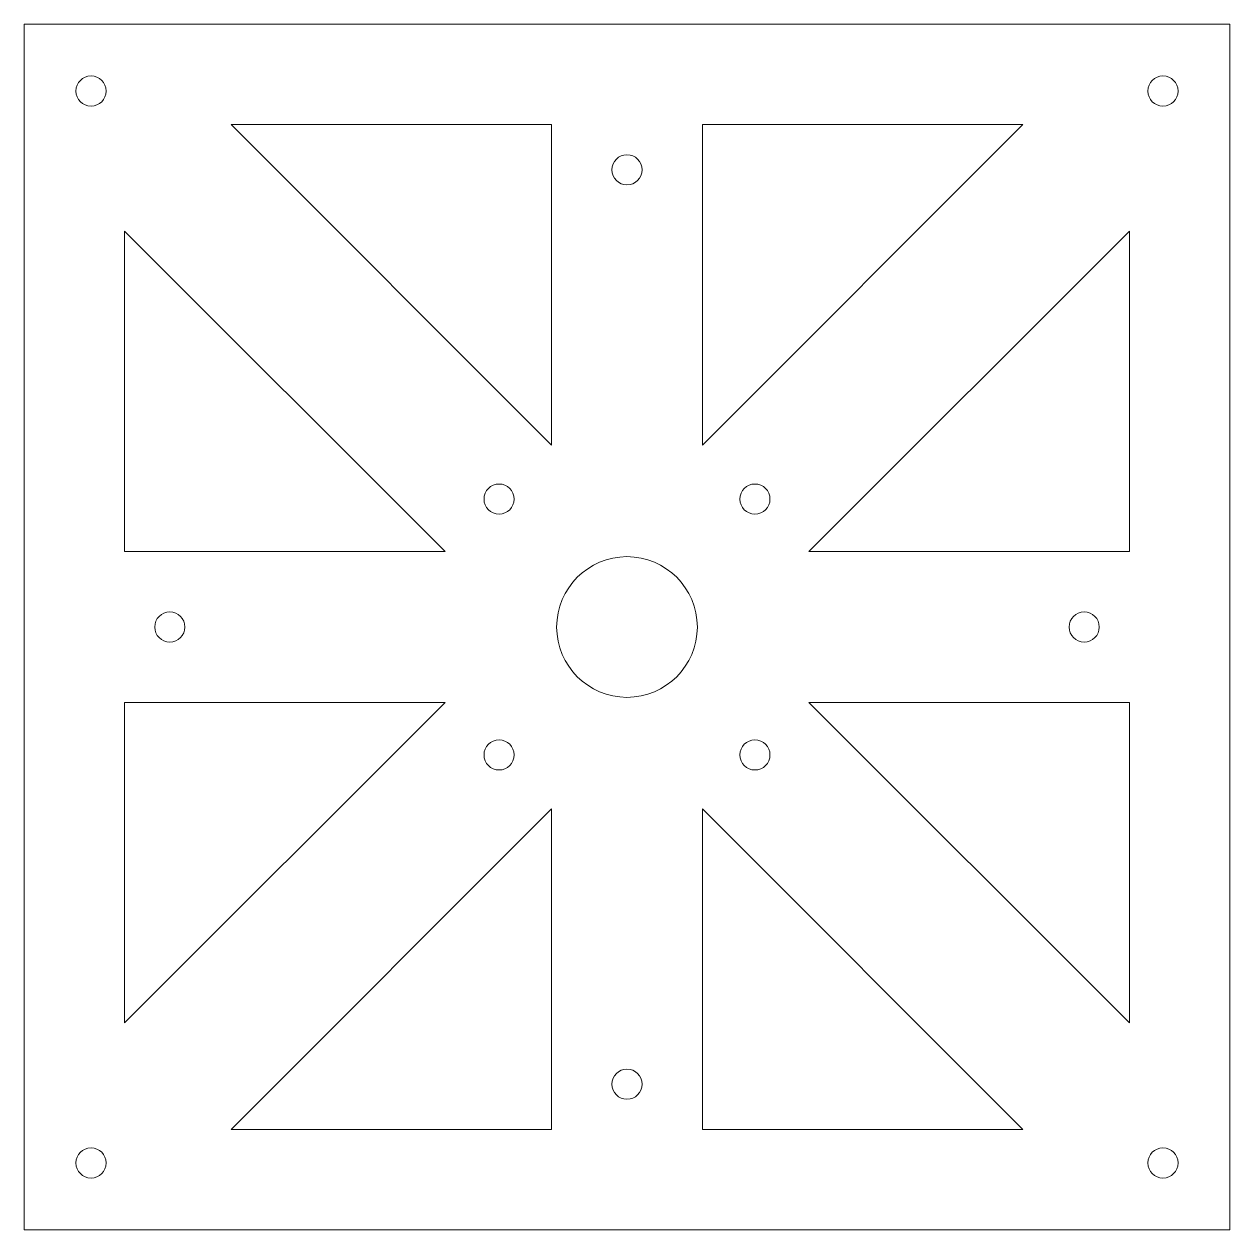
# Model space of a CAD drawing. Header units: millimetres. Extents: x 0 to 120, y 0 to 120.
import ezdxf

# ---------------------------------------------------------------- set-up
doc = ezdxf.new("R2010")
doc.units = ezdxf.units.MM
doc.layers.get('0').update_dxf_attribs({"linetype": 'CONTINUOUS', "lineweight": 0})

msp = doc.modelspace()

# ---------------------------------------------------------------- linework, layer by layer
for p, q in [((120, 120), (0, 120)), ((0, 120), (0, 0)), ((120, 0), (120, 120)), ((20.61, 110), (52.5, 110)), ((52.5, 78.11), (20.61, 110)), ((52.5, 110), (52.5, 78.11)), ((67.5, 110), (99.39, 110)), ((99.39, 110), (67.5, 78.11)), ((67.5, 78.11), (67.5, 110)), ((41.89, 67.5), (10, 99.39)), ((10, 99.39), (10, 67.5)), ((78.11, 67.5), (110, 99.39)), ((110, 99.39), (110, 67.5)), ((10, 67.5), (41.89, 67.5)), ((110, 67.5), (78.11, 67.5)), ((10, 20.61), (41.89, 52.5)), ((41.89, 52.5), (10, 52.5)), ((10, 52.5), (10, 20.61)), ((78.11, 52.5), (110, 52.5)), ((110, 20.61), (78.11, 52.5)), ((110, 52.5), (110, 20.61)), ((52.5, 41.89), (20.61, 10)), ((52.5, 10), (52.5, 41.89)), ((67.5, 41.89), (99.39, 10)), ((67.5, 10), (67.5, 41.89)), ((20.61, 10), (52.5, 10)), ((99.39, 10), (67.5, 10)), ((0, 0), (120, 0))]:
    msp.add_line(p, q)
for centre, radius in [((6.66, 113.34), 1.5), ((113.34, 113.34), 1.5), ((60, 105.5), 1.5), ((47.27, 72.73), 1.5), ((72.73, 72.73), 1.5), ((60, 60), 7), ((14.5, 60), 1.5), ((105.5, 60), 1.5), ((47.27, 47.27), 1.5), ((72.73, 47.27), 1.5), ((60, 14.5), 1.5), ((6.66, 6.66), 1.5), ((113.34, 6.66), 1.5)]:
    msp.add_circle(centre, radius)

doc.saveas('drawing.dxf')
